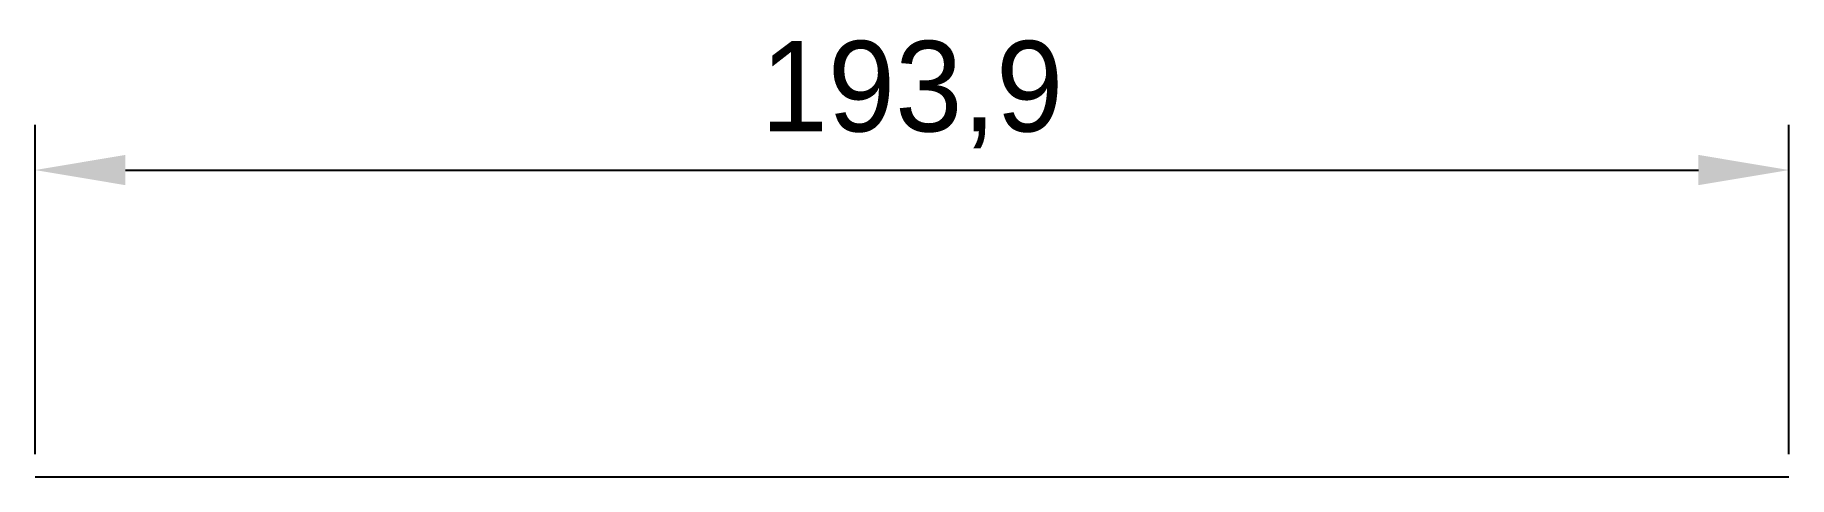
# Model space of a CAD drawing. Header units: millimetres. Extents: x 261 to 455, y 171 to 220.
import ezdxf

# ---------------------------------------------------------------- set-up
doc = ezdxf.new("R2010")
doc.units = ezdxf.units.MM
doc.dimstyles.new('ISO-25', dxfattribs={"dimscale": 4, "dimtxt": 2.5, "dimasz": 2.5, "dimexe": 1.25, "dimexo": 0.625, "dimtad": 1, "dimtxsty": 'Standard', "dimcen": 2.5, "dimadec": 0, "dimazin": 0, "dimtfac": 1, "dimtmove": 0, "dimatfit": 3, "dimfxl": 1, "dimarcsym": 0})

# ---------------------------------------------------------------- blocks, each defined once
blk = doc.blocks.new('*D2')
at = {"color": 0, "lineweight": -2, "transparency": 16777216}
for p, q in [((260.88, 173.3), (260.88, 209.68)), ((454.78, 173.3), (454.78, 209.68)), ((270.88, 204.68), (444.78, 204.68))]:
    blk.add_line(p, q, dxfattribs=at)
at = {"color": 0, "transparency": 16777216}
for points in [[(270.88, 206.35), (270.88, 203.01), (260.88, 204.68)], [(444.78, 206.35), (444.78, 203.01), (454.78, 204.68)]]:
    blk.add_solid(points, dxfattribs=at)
at = {"layer": 'Defpoints', "color": 0, "transparency": 16777216}
for p in [(454.78, 204.68), (260.88, 170.8), (454.78, 170.8)]:
    blk.add_point(p, dxfattribs=at)
at = {"color": 0, "transparency": 16777216, "insert": (357.83, 213.01), "char_height": 10, "attachment_point": 5}
blk.add_mtext('193,9', dxfattribs=at)

msp = doc.modelspace()

# ---------------------------------------------------------------- linework, layer by layer
at = {"color": 1}
msp.add_line((260.885, 170.803), (454.782, 170.803), dxfattribs=at)

# ---------------------------------------------------------------- dimensions: what is measured, and where the dimension line sits
dim = msp.add_linear_dim(base=(454.782, 204.682), p1=(260.885, 170.803), p2=(454.782, 170.803), dimstyle='ISO-25')
dim.commit()
dim.dimension.update_dxf_attribs({"geometry": '*D2', "text_midpoint": (357.833, 213.015)})

doc.saveas('drawing.dxf')
